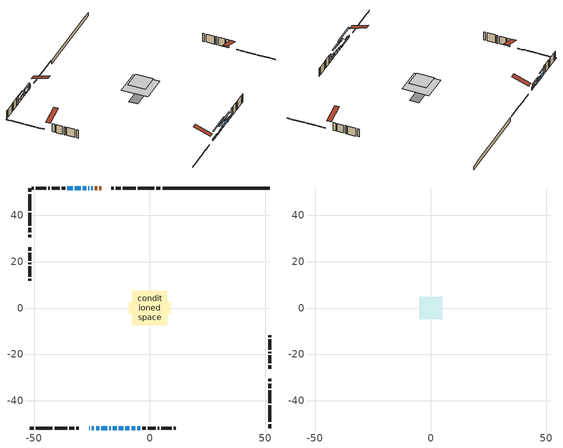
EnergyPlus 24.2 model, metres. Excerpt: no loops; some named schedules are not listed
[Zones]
conditioned space
 floor outside (Floor1 construction): -2.53,-2.53 -2.53,2.53 2.53,2.53 2.53,-2.53 z0.31
 floor outside (Floor2 construction): -0.75,-0.75 -0.75,0.75 0.75,0.75 0.75,-0.75 z0.31
 floor adiabatic (AdiabaticFloorConstruction): -7.47,-7.47 -7.47,7.47 7.47,7.47 7.47,-7.47 z2.75
 floor foundation (Slab1 construction): -9.1,-2.48 -9.1,2.48 9.1,2.48 9.1,-2.48 z-1.98
 wall outside (RimJoist1 construction): 4.6,51.86 2.89,51.86 / -51.86,-51.86 -50.14,-51.86 / -51.86,51.86 -51.86,50.14 / 51.86,-51.86 51.86,-50.14 z0.31:0.61
 wall outside (RimJoist2 construction): 1.96,51.86 -5.21,51.86 / -49.22,-51.86 -42.05,-51.86 / -51.86,49.22 -51.86,42.05 / 51.86,-49.22 51.86,-42.05 z0.31:0.61
 wall outside (RimJoist3 construction): -6.13,51.86 -11.62,51.86 / -41.12,-51.86 -35.64,-51.86 / -51.86,41.12 -51.86,35.64 / 51.86,-41.12 51.86,-35.64 z0.31:0.61
 wall outside (RimJoist4 construction): -12.55,51.86 -14.61,51.86 / -34.71,-51.86 -32.65,-51.86 / -51.86,34.71 -51.86,32.65 / 51.86,-34.71 51.86,-32.65 z0.31:0.61
 wall outside (RimJoist5 construction): -15.54,51.86 -16.68,51.86 / -31.72,-51.86 -30.58,-51.86 / -51.86,31.72 -51.86,30.58 / 51.86,-31.72 51.86,-30.58 z0.31:0.61
 wall outside (AdiabaticWallConstruction 1): -21.06,51.86 -21.87,51.86 / -22.79,51.86 -23.71,51.86 z0.31:2.34
 wall outside (AdiabaticWallConstruction): -26.2,-51.86 -25.89,-51.86 / -23.23,-51.86 -21.9,-51.86 / -17.41,-51.86 -16.93,-51.86 z0.31:1.53; -24.97,-51.86 -24.15,-51.86 z0.31:1.28; -24.64,51.86 -25.25,51.86 z0.31:0.92; -26.18,51.86 -26.59,51.86 z0.31:0.72; -27.51,51.86 -28.99,51.86 z0.31:1.78; -29.92,51.86 -32.41,51.86 z0.31:1.99; -20.98,-51.86 -18.34,-51.86 z0.31:1.07; -16.01,-51.86 -14.23,-51.86 z0.31:1.83; -13.3,-51.86 -11.47,-51.86 z0.31:2.09; -10.54,-51.86 -8.76,-51.86 z0.31:2.65; -7.84,-51.86 -6.31,-51.86 / -33.34,51.86 -35.62,51.86 z0.31:2.04; -5.38,-51.86 -4.06,-51.86 z0.31:1.48
 wall outside (Wall1 construction): -36.55,51.86 -37.97,51.86 / -3.14,-51.86 -1.71,-51.86 / -51.86,26.2 -51.86,24.78 / 51.86,-26.2 51.86,-24.78 z0.31:5.19
 wall outside (Wall2 construction): -38.9,51.86 -42.26,51.86 / -0.78,-51.86 2.58,-51.86 / -51.86,23.85 -51.86,20.49 / 51.86,-23.85 51.86,-20.49 z0.31:5.19
 wall outside (Wall3 construction): -43.19,51.86 -43.83,51.86 / 3.51,-51.86 4.14,-51.86 / -51.86,19.56 -51.86,18.92 / 51.86,-19.56 51.86,-18.92 z0.31:5.19
 wall outside (Wall4 construction): -44.76,51.86 -49.21,51.86 / 5.07,-51.86 9.52,-51.86 / -51.86,18 -51.86,13.54 / 51.86,-18 51.86,-13.54 z0.31:5.19
 wall outside (Wall5 construction): -50.14,51.86 -50.93,51.86 / 10.45,-51.86 11.24,-51.86 / -51.86,12.61 -51.86,11.82 / 51.86,-12.61 51.86,-11.82 z0.31:5.19
 wall foundation (FoundationWall1 construction): 5.53,51.86,-1.98 5.53,51.86,0.31 47.23,51.86,0.31 47.23,51.86,-0.12 51.86,51.86,-0.12 51.86,51.86,-1.98
 window (WindowConstruction 12): -26.2,-51.86 -25.9,-51.86 z0.31:1.53
 window (WindowConstruction 6): -24.97,-51.86 -24.15,-51.86 z0.31:1.28
 window (WindowConstruction 7): -23.23,-51.86 -21.91,-51.86 z0.31:1.53
 window (WindowConstruction 8): -24.64,51.86 -25.25,51.86 z0.31:0.92
 window (WindowConstruction 9): -26.18,51.86 -26.59,51.86 z0.31:0.72
 window (WindowConstruction 10): -27.51,51.86 -28.99,51.86 z0.31:1.78
 window (WindowConstruction 11): -29.92,51.86 -32.41,51.86 z0.31:1.99
 window (WindowConstruction 14): -20.98,-51.86 -18.34,-51.86 z0.31:1.07
 window (WindowConstruction 13): -17.41,-51.86 -16.94,-51.86 z0.31:1.53
 window (WindowConstruction): -16.01,-51.86 -14.23,-51.86 z0.31:1.83
 window (WindowConstruction 1): -13.3,-51.86 -11.47,-51.86 z0.31:2.09
 window (WindowConstruction 2): -10.54,-51.86 -8.77,-51.86 z0.31:2.65
 window (WindowConstruction 3): -7.84,-51.86 -6.31,-51.86 z0.31:2.04
 window (WindowConstruction 4): -33.34,51.86 -35.62,51.86 z0.31:2.04
 window (WindowConstruction 5): -5.38,-51.86 -4.06,-51.86 z0.31:1.48
 door (Door): -21.06,51.86 -21.86,51.86 z0.31:2.34
 door (Door 1): -22.79,51.86 -23.71,51.86 z0.31:2.34
 ceiling adiabatic (AdiabaticFloorConstruction): 7.47,-7.47 7.47,7.47 -7.47,7.47 -7.47,-7.47 z2.75
attic - vented
 floor to conditioned space (Floor3 construction Reversed): -4.91,-4.91 -4.91,4.91 4.91,4.91 4.91,-4.91 z5.19
 roof outside (Roof1 construction): -20.13,51.86,5.19 -20.13,42.3,8.37 -17.61,42.3,8.37 -17.61,51.86,5.19; -27.13,-51.86,5.19 -27.13,-42.3,8.37 -29.65,-42.3,8.37 -29.65,-51.86,5.19; -51.86,27.13,5.19 -42.3,27.13,8.37 -42.3,29.65,8.37 -51.86,29.65,5.19; 51.86,-27.13,5.19 42.3,-27.13,8.37 42.3,-29.65,8.37 51.86,-29.65,5.19
shading: -23.95,-51.86 -25.17,-51.86 -25.17,-52.27 -23.95,-52.27 z1.48; -21.7,-51.86 -23.43,-51.86 -23.43,-52.27 -21.7,-52.27 z1.73; -27.89,51.86 -22,51.86 -22,52.27 -27.89,52.27 z3.56; -29.23,51.86 -23.54,51.86 -23.54,52.27 -29.23,52.27 z3.35; -29.19,51.86 -27.31,51.86 -27.31,52.27 -29.19,52.27 z1.98; -32.61,51.86 -29.72,51.86 -29.72,52.27 -32.61,52.27 z2.19; -13.02,-51.86 -26.29,-51.86 -26.29,-52.27 -13.02,-52.27 z6.39; -11.59,-51.86 -18.65,-51.86 -18.65,-52.27 -11.59,-52.27 z4.47; -8.83,-51.86 -15.94,-51.86 -15.94,-52.27 -8.83,-52.27 z4.73; -6.13,-51.86 -13.18,-51.86 -13.18,-52.27 -6.13,-52.27 z5.29; -6.11,-51.86 -8.04,-51.86 -8.04,-52.27 -6.11,-52.27 z2.24; -38.26,51.86 -30.7,51.86 -30.7,52.27 -38.26,52.27 z4.68; -3.86,-51.86 -5.58,-51.86 -5.58,-52.27 -3.86,-52.27 z1.68
[Building]
Building 1: Terrain=Suburbs
[Site:Location]
Ottawa Intl AP_ON: Latitude {deg}=45.32; Longitude {deg}=-75.67; Time Zone {hr}=-5; Elevation {m}=115; Keep Site Location Information=Yes
[Site:GroundTemperature:Shallow]
1.18808, -1.19398, -1.38475, -0.254337, 4.28362, 8.80044, 12.7163, 15.1969, 15.4076, 13.3901, 9.57408, 5.19582
[Site:WaterMainsTemperature]
Calculation Method=Schedule; Temperature Schedule=mains temperature schedule
[Material] Roughness=Rough; Thermal Absorptance=0.9
Name | Thickness {m} | Conductivity {W/m-K} | Density {kg/m3} | Specific Heat {J/kg-K} | Solar Absorptance | Visible Absorptance
asphalt or fiberglass shingles | 0.00635 | 0.162714 | 1121.4 | 1465.45 | 0.4 | 0.4
ceiling loosefill ins | 0.169333 | 0.0480833 | 16.02 | 1046.75 | 0.7 | 0.7
ceiling stud and cavity | 0.1397 | 0.143467 | 65.682 | 1177.47 | 0.7 | 0.7
concrete 4.0 in. | 0.1016 | 1.803125 | 2242.8 | 837.4 | 0.7 | 0.7
concrete 8.0 in. | 0.2032 | 1.803125 | 2242.8 | 837.4 | 0.7 | 0.7
door material | 0.04445 | 0.188738 | 512.64 | 1214.23 | 0.7 | 0.7
door material 1 | 0.04445 | 0.327969 | 512.64 | 1214.23 | 0.7 | 0.7
exterior vertical ins | 0.0460229 | 0.029427 | 32.04 | 1214.23 | 0.7 | 0.7
floor covering | 0.0127 | 0.0433444 | 54.468 | 1339.84 | 0.6 | 0.6
floor rigid ins; rim joist rigid ins; wall rigid ins | 0.051816 | 0.029427 | 32.04 | 1214.23 | 0.7 | 0.7
floor rigid ins 1; wall rigid ins 1 | 0.512978 | 0.029427 | 32.04 | 1214.23 | 0.7 | 0.7
floor stud and cavity | 0.1397 | 0.0925546 | 92.3553 | 1139.71 | 0.7 | 0.7
floor stud and cavity 1 | 0.1397 | 0.0855671 | 92.3553 | 1139.71 | 0.7 | 0.7
floor stud and cavity 2 | 0.1397 | 1.75129 | 37.0049 | 1207.88 | 0.7 | 0.7
furniture material conditioned space 1 | 0.1524 | 0.115458 | 640.8 | 1214.23 | 0.6 | 0.6
gypsum board | 0.0127 | 0.160291 | 801 | 837.4 | 0.6 | 0.6
gypsum board 1 | 0.0127 | 0.160291 | 801 | 837.4 | 0.7 | 0.7
osb sheathing 0.5 in. | 0.0127 | 0.115458 | 512.64 | 1214.23 | 0.7 | 0.7
osb sheathing 0.75 in. | 0.01905 | 0.115458 | 512.64 | 1214.23 | 0.7 | 0.7
osb sheathing 2.0 in. | 0.0508 | 0.115458 | 512.64 | 1214.23 | 0.7 | 0.7
rim joist stud and cavity | 0.0508 | 0.0356358 | 125.044 | 1163.47 | 0.6 | 0.6
rim joist stud and cavity 1 | 0.0508 | 0.0413573 | 125.044 | 1163.47 | 0.6 | 0.6
rim joist stud and cavity 2 | 0.0508 | 0.0296939 | 125.044 | 1163.47 | 0.6 | 0.6
rim joist stud and cavity 3 | 0.0508 | 0.0321062 | 125.044 | 1163.47 | 0.6 | 0.6
rim joist stud and cavity 4 | 0.0508 | 0.341098 | 125.044 | 1163.47 | 0.6 | 0.6
wall stud and cavity | 0.1397 | 0.327855 | 139.0536 | 1170.24 | 0.7 | 0.7
wall stud and cavity 1 | 0.1397 | 0.216775 | 139.0536 | 1170.24 | 0.7 | 0.7
wall stud and cavity 2 | 0.1397 | 0.213279 | 139.0536 | 1170.24 | 0.7 | 0.7
wall stud and cavity 3 | 0.1397 | 0.217966 | 139.0536 | 1170.24 | 0.7 | 0.7
wall stud and cavity 4 | 0.1397 | 0.19304 | 139.0536 | 1170.24 | 0.7 | 0.7
wall stud and cavity 5 | 0.0889 | 0.380278 | 52.3479 | 1209.89 | 0.7 | 0.7
wall stud and cavity 6 | 0.0889 | 0.391764 | 83.0341 | 1211.67 | 0.7 | 0.7
wood siding | 0.0254 | 0.102417 | 544.68 | 1172.36 | 0.4 | 0.4
wood siding 1; wood siding 2; wood siding 3 | 0.0254 | 0.102417 | 544.68 | 1172.36 | 0.7 | 0.7
[WindowMaterial:SimpleGlazingSystem]
Name | U-Factor {W/m2-K} | Solar Heat Gain Coefficient
WindowMaterial | 2.89521 | 0.69
WindowMaterial 1 | 2.92303 | 0.66
WindowMaterial 10 | 2.90373 | 0.68
WindowMaterial 11 | 2.88102 | 0.7
WindowMaterial 12 | 3.063281 | 0.53
WindowMaterial 13 | 3.01275 | 0.58
WindowMaterial 14 | 2.94631 | 0.64
WindowMaterial 2 | 2.96562 | 0.6
WindowMaterial 3 | 2.89578 | 0.69
WindowMaterial 4 | 2.881585 | 0.7
WindowMaterial 5 | 2.918492 | 0.67
WindowMaterial 6 | 2.95483 | 0.63
WindowMaterial 7 | 2.91679 | 0.67
WindowMaterial 8 | 3.00026 | 0.58
WindowMaterial 9 | 3.05079 | 0.5
[Construction]
AdiabaticFloorConstruction: floor stud and cavity 2, floor rigid ins 1, osb sheathing 0.75 in., floor covering
AdiabaticWallConstruction: wood siding 2, wall rigid ins 1, wall stud and cavity 5, gypsum board
AdiabaticWallConstruction 1: wood siding 3, wall rigid ins 1, wall stud and cavity 5, gypsum board
Door: door material
Door 1: door material 1
Floor1 construction: floor stud and cavity, floor rigid ins, osb sheathing 0.75 in., floor covering
Floor2 construction: floor stud and cavity 1, floor rigid ins, osb sheathing 0.75 in., floor covering
Floor3 construction Reversed: gypsum board, ceiling stud and cavity, ceiling loosefill ins
FoundationWall1 construction: concrete 8.0 in., gypsum board 1
furniture construction conditioned space 1: furniture material conditioned space 1
PartitionWallConstruction: gypsum board, wall stud and cavity 6, gypsum board
RimJoist1 construction: wood siding 1, rim joist rigid ins, osb sheathing 2.0 in., rim joist stud and cavity
RimJoist2 construction: wood siding 1, rim joist rigid ins, osb sheathing 2.0 in., rim joist stud and cavity 1
RimJoist3 construction: wood siding 1, osb sheathing 2.0 in., rim joist stud and cavity 2
RimJoist4 construction: wood siding 1, osb sheathing 2.0 in., rim joist stud and cavity 3
RimJoist5 construction: wood siding 1, rim joist rigid ins, osb sheathing 2.0 in., rim joist stud and cavity 4
Roof1 construction: asphalt or fiberglass shingles
Slab1 construction: concrete 4.0 in.
Wall1 construction: wood siding, wall rigid ins, osb sheathing 0.5 in., wall stud and cavity, gypsum board
Wall2 construction: wood siding, wall rigid ins, osb sheathing 0.5 in., wall stud and cavity 1, gypsum board
Wall3 construction: wood siding, wall rigid ins, osb sheathing 0.5 in., wall stud and cavity 2, gypsum board
Wall4 construction: wood siding, wall rigid ins, osb sheathing 0.5 in., wall stud and cavity 3, gypsum board
Wall5 construction: wood siding, wall rigid ins, osb sheathing 0.5 in., wall stud and cavity 4, gypsum board
WindowConstruction: WindowMaterial
WindowConstruction 1: WindowMaterial 1
WindowConstruction 10: WindowMaterial 10
WindowConstruction 11: WindowMaterial 11
WindowConstruction 12: WindowMaterial 12
WindowConstruction 13: WindowMaterial 13
WindowConstruction 14: WindowMaterial 14
WindowConstruction 2: WindowMaterial 2
WindowConstruction 3: WindowMaterial 3
WindowConstruction 4: WindowMaterial 4
WindowConstruction 5: WindowMaterial 5
WindowConstruction 6: WindowMaterial 6
WindowConstruction 7: WindowMaterial 7
WindowConstruction 8: WindowMaterial 8
WindowConstruction 9: WindowMaterial 9
[Zone] Multiplier=1; Part of Total Floor Area=Yes
Name | Volume {m3}
attic - vented | 49.8378
conditioned space | 809.1
[Space]
Name | Zone | Volume {m3}
attic - vented 1 | attic - vented | 49.8378
conditioned space 1 | conditioned space | 809.1
[ZoneInfiltration:EffectiveLeakageArea]
infil attic - vented 1: Zone or Space=attic - vented 1; Schedule=Always On Discrete; Effective Air Leakage Area {cm2}=4056.42; Stack Coefficient=0.000221598; Wind Coefficient=1.00578e-05
[ZoneMixing]
whole house fan mix: Zone or Space=attic - vented; Schedule=Always On Continuous; Design Flow Rate Calculation Method=Flow/Zone; Design Flow Rate {m3/s}=0; Source Zone or Space=conditioned space
[SurfaceProperty:ExposedFoundationPerimeter]
Slab1: Exposed Perimeter Calculation Method=TotalExposedPerimeter; Total Exposed Perimeter {m}=46.329
[InternalMass] Zone or ZoneList=conditioned space; Space or SpaceList=conditioned space 1
Name | Construction | Surface Area {m2}
furniture mass conditioned space 1 | furniture construction conditioned space 1 | 136.588
partition wall mass | PartitionWallConstruction | 341.47
[Lights]
interior lighting: Zone or ZoneList or Space or SpaceList=conditioned space 1; Schedule=interior lighting schedule; Design Level Calculation Method=LightingLevel; Lighting Level {W}=343.2; Return Air Fraction=0; Fraction Radiant=0.6; Fraction Visible=0.2; Fraction Replaceable=1
[People]
occupants: Zone or ZoneList or Space or SpaceList=conditioned space 1; Number of People Schedule=occupants schedule; Number of People Calculation Method=People; Number of People=3; Fraction Radiant=0.314171; Sensible Heat Fraction=0.56303; Activity Level Schedule=occupants activity schedule; Carbon Dioxide Generation Rate {m3/s-W}=0; Enable ASHRAE 55 Comfort Warnings=No; Mean Radiant Temperature Calculation Type=EnclosureAveraged
[ElectricEquipment] Zone or ZoneList or Space or SpaceList=conditioned space 1; Design Level Calculation Method=EquipmentLevel
Name | Schedule | Design Level {W} | Fraction Latent | Fraction Radiant | Fraction Lost
clothes dryer | clothes dryer schedule | 140.772 | 0.015 | 0.081 | 0.85
clothes washer | clothes washer schedule | 32.1985 | 0.03 | 0.162 | 0.7
cooking range | cooking range schedule | 215.147 | 0.08 | 0.432 | 0.2
dishwasher | dishwasher schedule | 66.8632 | 0.3 | 0.18 | 0.4
fridge | fridge schedule | 72.9452 | 0 | 0.6 | 0
mech vent bath fan 0 | mech vent bath fan 0 schedule | 50.2 | 0 | 0 | 1
mech vent bath fan 1 | mech vent bath fan 1 schedule | 50.2 | 0 | 0 | 1
mech vent house fan | mech vent house fan schedule | 0 | 0 | 0 | 1
mech vent house fan cfis | mech vent house fan cfis schedule | 0 | 0 | 0 | 0
mech vent range fan 0 | mech vent range fan 0 schedule | 57 | 0 | 0 | 1
misc plug loads | misc plug loads schedule | 494.7 | 0.045 | 0.513 | 0.1
whole house fan | Always On Discrete | 0 | 0 | 0 | 1
[OtherEquipment] Zone or ZoneList or Space or SpaceList=conditioned space 1; Design Level Calculation Method=EquipmentLevel
Name | Fuel Type | Schedule | Design Level {W} | Fraction Latent | Fraction Radiant | Fraction Lost
clothes dryer 1 | Electricity | clothes dryer schedule | 0 | 0.015 | 0.081 | 0.85
cooking range 1 | Electricity | cooking range schedule | 0 | 0.08 | 0.432 | 0.2
general water use latent | None | general water use schedule | 62.594 | 1 | 0 | 0
general water use sensible | None | general water use schedule | -61.6891 | 0 | 0.6 | 0
mech vent house fan latent load | None | Always On Discrete | 0 | 1 | 0 | 0
mech vent house fan sensible load | None | Always On Discrete | 0 | 0 | 0 | 0
water heater energy adjustment1 | NaturalGas | Always On Discrete | 0.01 | 0 | 0 | 1
[ZoneInfiltration:DesignFlowRate] Zone or ZoneList or Space or SpaceList=conditioned space 1; Schedule=Always On Discrete; Design Flow Rate Calculation Method=Flow/Zone; Design Flow Rate {m3/s}=0
infil flow; natural vent flow; whole house fan flow
[Foundation:Kiva]
Foundation Kiva 1: Initial Indoor Air Temperature {C}=18; Wall Height Above Grade {m}=0.309982; Wall Depth Below Slab {m}=0.2032; Custom Block Material Name 1=exterior vertical ins; Custom Block Depth 1 {m}=2.28999; Custom Block X Position 1 {m}=0.2159; Custom Block Z Position 1 {m}=0
[Foundation:Kiva:Settings]
Soil Conductivity {W/m-K}=0.849921; Soil Density {kg/m3}=1842.3; Soil Specific Heat {J/kg-K}=418.7; Ground Solar Absorptivity=0.9; Ground Thermal Absorptivity=0.9; Ground Surface Roughness {m}=0.03; Far-Field Width {m}=40; Deep-Ground Boundary Condition=ZeroFlux; Deep-Ground Depth {m}=40; Minimum Cell Dimension {m}=0.2; Maximum Cell Growth Coefficient=3; Simulation Timestep=Timestep
[Exterior:Lights]
exterior lighting: Schedule=exterior lighting schedule; Design Level {W}=75.6
[Schedule:Constant]
Name | Hourly Value
Always On Continuous; mech vent house fan schedule; mech vent house fan cfis schedule; Always On Discrete | 1
occupants activity schedule | 117.228
fridge schedule | 0
[Schedule:Week:Daily]
interior lighting schedule Week Rule - Jan1-Jan27: interior lighting schedule day, interior lighting schedule day, interior lighting schedule day, interior lighting schedule day, interior lighting schedule day, interior lighting schedule day, interior lighting schedule day, interior lighting schedule default day, interior lighting schedule default day, interior lighting schedule default day, interior lighting schedule default day, interior lighting schedule default day
interior lighting schedule Week Rule - Jan28-Feb3: interior lighting schedule day, interior lighting schedule day, interior lighting schedule day, interior lighting schedule day, interior lighting schedule day 1, interior lighting schedule day 1, interior lighting schedule day 1, interior lighting schedule default day, interior lighting schedule default day, interior lighting schedule default day, interior lighting schedule default day, interior lighting schedule default day
interior lighting schedule Week Rule - Feb4-Feb24: interior lighting schedule day 1, interior lighting schedule day 1, interior lighting schedule day 1, interior lighting schedule day 1, interior lighting schedule day 1, interior lighting schedule day 1, interior lighting schedule day 1, interior lighting schedule default day, interior lighting schedule default day, interior lighting schedule default day, interior lighting schedule default day, interior lighting schedule default day
interior lighting schedule Week Rule - Feb25-Mar3: interior lighting schedule day 1, interior lighting schedule day 1, interior lighting schedule day 1, interior lighting schedule day 1, interior lighting schedule day 2, interior lighting schedule day 2, interior lighting schedule day 2, interior lighting schedule default day, interior lighting schedule default day, interior lighting schedule default day, interior lighting schedule default day, interior lighting schedule default day
interior lighting schedule Week Rule - Mar4-Mar31: interior lighting schedule day 2, interior lighting schedule day 2, interior lighting schedule day 2, interior lighting schedule day 2, interior lighting schedule day 2, interior lighting schedule day 2, interior lighting schedule day 2, interior lighting schedule default day, interior lighting schedule default day, interior lighting schedule default day, interior lighting schedule default day, interior lighting schedule default day
interior lighting schedule Week Rule - Apr1-Apr28: interior lighting schedule day 3, interior lighting schedule day 3, interior lighting schedule day 3, interior lighting schedule day 3, interior lighting schedule day 3, interior lighting schedule day 3, interior lighting schedule day 3, interior lighting schedule default day, interior lighting schedule default day, interior lighting schedule default day, interior lighting schedule default day, interior lighting schedule default day
interior lighting schedule Week Rule - Apr29-May5: interior lighting schedule day 3, interior lighting schedule day 3, interior lighting schedule day 4, interior lighting schedule day 4, interior lighting schedule day 4, interior lighting schedule day 4, interior lighting schedule day 4, interior lighting schedule default day, interior lighting schedule default day, interior lighting schedule default day, interior lighting schedule default day, interior lighting schedule default day
interior lighting schedule Week Rule - May6-May26: interior lighting schedule day 4, interior lighting schedule day 4, interior lighting schedule day 4, interior lighting schedule day 4, interior lighting schedule day 4, interior lighting schedule day 4, interior lighting schedule day 4, interior lighting schedule default day, interior lighting schedule default day, interior lighting schedule default day, interior lighting schedule default day, interior lighting schedule default day
interior lighting schedule Week Rule - May27-Jun2: interior lighting schedule day 4, interior lighting schedule day 4, interior lighting schedule day 4, interior lighting schedule day 4, interior lighting schedule day 4, interior lighting schedule day 5, interior lighting schedule day 5, interior lighting schedule default day, interior lighting schedule default day, interior lighting schedule default day, interior lighting schedule default day, interior lighting schedule default day
interior lighting schedule Week Rule - Jun3-Jun30: interior lighting schedule day 5, interior lighting schedule day 5, interior lighting schedule day 5, interior lighting schedule day 5, interior lighting schedule day 5, interior lighting schedule day 5, interior lighting schedule day 5, interior lighting schedule default day, interior lighting schedule default day, interior lighting schedule default day, interior lighting schedule default day, interior lighting schedule default day
interior lighting schedule Week Rule - Jul1-Jul28: interior lighting schedule day 6, interior lighting schedule day 6, interior lighting schedule day 6, interior lighting schedule day 6, interior lighting schedule day 6, interior lighting schedule day 6, interior lighting schedule day 6, interior lighting schedule default day, interior lighting schedule default day, interior lighting schedule default day, interior lighting schedule default day, interior lighting schedule default day
interior lighting schedule Week Rule - Jul29-Aug4: interior lighting schedule day 6, interior lighting schedule day 6, interior lighting schedule day 6, interior lighting schedule day 7, interior lighting schedule day 7, interior lighting schedule day 7, interior lighting schedule day 7, interior lighting schedule default day, interior lighting schedule default day, interior lighting schedule default day, interior lighting schedule default day, interior lighting schedule default day
interior lighting schedule Week Rule - Aug5-Aug25: interior lighting schedule day 7, interior lighting schedule day 7, interior lighting schedule day 7, interior lighting schedule day 7, interior lighting schedule day 7, interior lighting schedule day 7, interior lighting schedule day 7, interior lighting schedule default day, interior lighting schedule default day, interior lighting schedule default day, interior lighting schedule default day, interior lighting schedule default day
interior lighting schedule Week Rule - Aug26-Sep1: interior lighting schedule day 7, interior lighting schedule day 7, interior lighting schedule day 7, interior lighting schedule day 7, interior lighting schedule day 7, interior lighting schedule day 7, interior lighting schedule day 8, interior lighting schedule default day, interior lighting schedule default day, interior lighting schedule default day, interior lighting schedule default day, interior lighting schedule default day
interior lighting schedule Week Rule - Sep2-Sep29: interior lighting schedule day 8, interior lighting schedule day 8, interior lighting schedule day 8, interior lighting schedule day 8, interior lighting schedule day 8, interior lighting schedule day 8, interior lighting schedule day 8, interior lighting schedule default day, interior lighting schedule default day, interior lighting schedule default day, interior lighting schedule default day, interior lighting schedule default day
interior lighting schedule Week Rule - Sep30-Oct6: interior lighting schedule day 8, interior lighting schedule day 9, interior lighting schedule day 9, interior lighting schedule day 9, interior lighting schedule day 9, interior lighting schedule day 9, interior lighting schedule day 9, interior lighting schedule default day, interior lighting schedule default day, interior lighting schedule default day, interior lighting schedule default day, interior lighting schedule default day
interior lighting schedule Week Rule - Oct7-Oct27: interior lighting schedule day 9, interior lighting schedule day 9, interior lighting schedule day 9, interior lighting schedule day 9, interior lighting schedule day 9, interior lighting schedule day 9, interior lighting schedule day 9, interior lighting schedule default day, interior lighting schedule default day, interior lighting schedule default day, interior lighting schedule default day, interior lighting schedule default day
interior lighting schedule Week Rule - Oct28-Nov3: interior lighting schedule day 9, interior lighting schedule day 9, interior lighting schedule day 9, interior lighting schedule day 9, interior lighting schedule day 10, interior lighting schedule day 10, interior lighting schedule day 10, interior lighting schedule default day, interior lighting schedule default day, interior lighting schedule default day, interior lighting schedule default day, interior lighting schedule default day
interior lighting schedule Week Rule - Nov4-Nov24: interior lighting schedule day 10, interior lighting schedule day 10, interior lighting schedule day 10, interior lighting schedule day 10, interior lighting schedule day 10, interior lighting schedule day 10, interior lighting schedule day 10, interior lighting schedule default day, interior lighting schedule default day, interior lighting schedule default day, interior lighting schedule default day, interior lighting schedule default day
interior lighting schedule Week Rule - Nov25-Dec1: interior lighting schedule day 10, interior lighting schedule day 10, interior lighting schedule day 10, interior lighting schedule day 10, interior lighting schedule day 10, interior lighting schedule day 10, interior lighting schedule day 11, interior lighting schedule default day, interior lighting schedule default day, interior lighting schedule default day, interior lighting schedule default day, interior lighting schedule default day
interior lighting schedule Week Rule - Dec2-Dec31: interior lighting schedule day 11, interior lighting schedule day 11, interior lighting schedule day 11, interior lighting schedule day 11, interior lighting schedule day 11, interior lighting schedule day 11, interior lighting schedule day 11, interior lighting schedule default day, interior lighting schedule default day, interior lighting schedule default day, interior lighting schedule default day, interior lighting schedule default day
occupants schedule Week Rule - Jan1-Dec31: occupants schedule day, occupants schedule day, occupants schedule day, occupants schedule day, occupants schedule day, occupants schedule day, occupants schedule day, occupants schedule default day, occupants schedule default day, occupants schedule default day, occupants schedule default day, occupants schedule default day
clothes dryer schedule Week Rule - Jan1-Dec31: clothes dryer schedule day, clothes dryer schedule day, clothes dryer schedule day, clothes dryer schedule day, clothes dryer schedule day, clothes dryer schedule day, clothes dryer schedule day, clothes dryer schedule default day, clothes dryer schedule default day, clothes dryer schedule default day, clothes dryer schedule default day, clothes dryer schedule default day
clothes washer schedule Week Rule - Jan1-Dec31: clothes washer schedule day, clothes washer schedule day, clothes washer schedule day, clothes washer schedule day, clothes washer schedule day, clothes washer schedule day, clothes washer schedule day, clothes washer schedule default day, clothes washer schedule default day, clothes washer schedule default day, clothes washer schedule default day, clothes washer schedule default day
cooking range schedule Week Rule - Jan1-Dec31: cooking range schedule day, cooking range schedule day, cooking range schedule day, cooking range schedule day, cooking range schedule day, cooking range schedule day, cooking range schedule day, cooking range schedule default day, cooking range schedule default day, cooking range schedule default day, cooking range schedule default day, cooking range schedule default day
dishwasher schedule Week Rule - Jan1-Dec31: dishwasher schedule day, dishwasher schedule day, dishwasher schedule day, dishwasher schedule day, dishwasher schedule day, dishwasher schedule day, dishwasher schedule day, dishwasher schedule default day, dishwasher schedule default day, dishwasher schedule default day, dishwasher schedule default day, dishwasher schedule default day
mech vent bath fan 0 schedule Week Rule - Jan1-Dec31: mech vent bath fan 0 schedule day, mech vent bath fan 0 schedule day, mech vent bath fan 0 schedule day, mech vent bath fan 0 schedule day, mech vent bath fan 0 schedule day, mech vent bath fan 0 schedule day, mech vent bath fan 0 schedule day, mech vent bath fan 0 schedule default day, mech vent bath fan 0 schedule default day, mech vent bath fan 0 schedule default day, mech vent bath fan 0 schedule default day, mech vent bath fan 0 schedule default day
mech vent bath fan 1 schedule Week Rule - Jan1-Dec31: mech vent bath fan 1 schedule day, mech vent bath fan 1 schedule day, mech vent bath fan 1 schedule day, mech vent bath fan 1 schedule day, mech vent bath fan 1 schedule day, mech vent bath fan 1 schedule day, mech vent bath fan 1 schedule day, mech vent bath fan 1 schedule default day, mech vent bath fan 1 schedule default day, mech vent bath fan 1 schedule default day, mech vent bath fan 1 schedule default day, mech vent bath fan 1 schedule default day
mech vent range fan 0 schedule Week Rule - Jan1-Dec31: mech vent range fan 0 schedule day, mech vent range fan 0 schedule day, mech vent range fan 0 schedule day, mech vent range fan 0 schedule day, mech vent range fan 0 schedule day, mech vent range fan 0 schedule day, mech vent range fan 0 schedule day, mech vent range fan 0 schedule default day, mech vent range fan 0 schedule default day, mech vent range fan 0 schedule default day, mech vent range fan 0 schedule default day, mech vent range fan 0 schedule default day
misc plug loads schedule Week Rule - Jan1-Dec31: misc plug loads schedule day, misc plug loads schedule day, misc plug loads schedule day, misc plug loads schedule day, misc plug loads schedule day, misc plug loads schedule day, misc plug loads schedule day, misc plug loads schedule default day, misc plug loads schedule default day, misc plug loads schedule default day, misc plug loads schedule default day, misc plug loads schedule default day
general water use schedule Week Rule - Jan1-Dec31: general water use schedule day, general water use schedule day, general water use schedule day, general water use schedule day, general water use schedule day, general water use schedule day, general water use schedule day, general water use schedule default day, general water use schedule default day, general water use schedule default day, general water use schedule default day, general water use schedule default day
exterior lighting schedule Week Rule - Jan1-Jan27: exterior lighting schedule day, exterior lighting schedule day, exterior lighting schedule day, exterior lighting schedule day, exterior lighting schedule day, exterior lighting schedule day, exterior lighting schedule day, exterior lighting schedule default day, exterior lighting schedule default day, exterior lighting schedule default day, exterior lighting schedule default day, exterior lighting schedule default day
exterior lighting schedule Week Rule - Jan28-Feb3: exterior lighting schedule day, exterior lighting schedule day, exterior lighting schedule day, exterior lighting schedule day, exterior lighting schedule day 1, exterior lighting schedule day 1, exterior lighting schedule day 1, exterior lighting schedule default day, exterior lighting schedule default day, exterior lighting schedule default day, exterior lighting schedule default day, exterior lighting schedule default day
exterior lighting schedule Week Rule - Feb4-Feb24: exterior lighting schedule day 1, exterior lighting schedule day 1, exterior lighting schedule day 1, exterior lighting schedule day 1, exterior lighting schedule day 1, exterior lighting schedule day 1, exterior lighting schedule day 1, exterior lighting schedule default day, exterior lighting schedule default day, exterior lighting schedule default day, exterior lighting schedule default day, exterior lighting schedule default day
exterior lighting schedule Week Rule - Feb25-Mar3: exterior lighting schedule day 1, exterior lighting schedule day 1, exterior lighting schedule day 1, exterior lighting schedule day 1, exterior lighting schedule day 2, exterior lighting schedule day 2, exterior lighting schedule day 2, exterior lighting schedule default day, exterior lighting schedule default day, exterior lighting schedule default day, exterior lighting schedule default day, exterior lighting schedule default day
exterior lighting schedule Week Rule - Mar4-Mar31: exterior lighting schedule day 2, exterior lighting schedule day 2, exterior lighting schedule day 2, exterior lighting schedule day 2, exterior lighting schedule day 2, exterior lighting schedule day 2, exterior lighting schedule day 2, exterior lighting schedule default day, exterior lighting schedule default day, exterior lighting schedule default day, exterior lighting schedule default day, exterior lighting schedule default day
exterior lighting schedule Week Rule - Apr1-Apr28: exterior lighting schedule day 3, exterior lighting schedule day 3, exterior lighting schedule day 3, exterior lighting schedule day 3, exterior lighting schedule day 3, exterior lighting schedule day 3, exterior lighting schedule day 3, exterior lighting schedule default day, exterior lighting schedule default day, exterior lighting schedule default day, exterior lighting schedule default day, exterior lighting schedule default day
[Schedule:Year]
interior lighting schedule: interior lighting schedule Week Rule - Jan1-Jan27, 1, 1, 1, 27, interior lighting schedule Week Rule - Jan28-Feb3, 1, 28, 2, 3, interior lighting schedule Week Rule - Feb4-Feb24, 2, 4, 2, 24, interior lighting schedule Week Rule - Feb25-Mar3, 2, 25, 3, 3, interior lighting schedule Week Rule - Mar4-Mar31, 3, 4, 3, 31, interior lighting schedule Week Rule - Apr1-Apr28, 4, 1, 4, 28, interior lighting schedule Week Rule - Apr29-May5, 4, 29, 5, 5, interior lighting schedule Week Rule - May6-May26, 5, 6, 5, 26, interior lighting schedule Week Rule - May27-Jun2, 5, 27, 6, 2, interior lighting schedule Week Rule - Jun3-Jun30, 6, 3, 6, 30, interior lighting schedule Week Rule - Jul1-Jul28, 7, 1, 7, 28, interior lighting schedule Week Rule - Jul29-Aug4, 7, 29, 8, 4, interior lighting schedule Week Rule - Aug5-Aug25, 8, 5, 8, 25, interior lighting schedule Week Rule - Aug26-Sep1, 8, 26, 9, 1, interior lighting schedule Week Rule - Sep2-Sep29, 9, 2, 9, 29, interior lighting schedule Week Rule - Sep30-Oct6, 9, 30, 10, 6, interior lighting schedule Week Rule - Oct7-Oct27, 10, 7, 10, 27, interior lighting schedule Week Rule - Oct28-Nov3, 10, 28, 11, 3, interior lighting schedule Week Rule - Nov4-Nov24, 11, 4, 11, 24, interior lighting schedule Week Rule - Nov25-Dec1, 11, 25, 12, 1, interior lighting schedule Week Rule - Dec2-Dec31, 12, 2, 12, 31
occupants schedule: occupants schedule Week Rule - Jan1-Dec31, 1, 1, 12, 31
clothes dryer schedule: clothes dryer schedule Week Rule - Jan1-Dec31, 1, 1, 12, 31
clothes washer schedule: clothes washer schedule Week Rule - Jan1-Dec31, 1, 1, 12, 31
cooking range schedule: cooking range schedule Week Rule - Jan1-Dec31, 1, 1, 12, 31
dishwasher schedule: dishwasher schedule Week Rule - Jan1-Dec31, 1, 1, 12, 31
mech vent bath fan 0 schedule: mech vent bath fan 0 schedule Week Rule - Jan1-Dec31, 1, 1, 12, 31
mech vent bath fan 1 schedule: mech vent bath fan 1 schedule Week Rule - Jan1-Dec31, 1, 1, 12, 31
mech vent range fan 0 schedule: mech vent range fan 0 schedule Week Rule - Jan1-Dec31, 1, 1, 12, 31
misc plug loads schedule: misc plug loads schedule Week Rule - Jan1-Dec31, 1, 1, 12, 31
general water use schedule: general water use schedule Week Rule - Jan1-Dec31, 1, 1, 12, 31
exterior lighting schedule: exterior lighting schedule Week Rule - Jan1-Jan27, 1, 1, 1, 27, exterior lighting schedule Week Rule - Jan28-Feb3, 1, 28, 2, 3, exterior lighting schedule Week Rule - Feb4-Feb24, 2, 4, 2, 24, exterior lighting schedule Week Rule - Feb25-Mar3, 2, 25, 3, 3, exterior lighting schedule Week Rule - Mar4-Mar31, 3, 4, 3, 31, exterior lighting schedule Week Rule - Apr1-Apr28, 4, 1, 4, 28, exterior lighting schedule Week Rule - Apr29-May5, 4, 29, 5, 5, exterior lighting schedule Week Rule - May6-May26, 5, 6, 5, 26, exterior lighting schedule Week Rule - May27-Jun2, 5, 27, 6, 2, exterior lighting schedule Week Rule - Jun3-Jun30, 6, 3, 6, 30, exterior lighting schedule Week Rule - Jul1-Jul28, 7, 1, 7, 28, exterior lighting schedule Week Rule - Jul29-Aug4, 7, 29, 8, 4, exterior lighting schedule Week Rule - Aug5-Aug25, 8, 5, 8, 25, exterior lighting schedule Week Rule - Aug26-Sep1, 8, 26, 9, 1, exterior lighting schedule Week Rule - Sep2-Sep29, 9, 2, 9, 29, exterior lighting schedule Week Rule - Sep30-Oct6, 9, 30, 10, 6, exterior lighting schedule Week Rule - Oct7-Oct27, 10, 7, 10, 27, exterior lighting schedule Week Rule - Oct28-Nov3, 10, 28, 11, 3, exterior lighting schedule Week Rule - Nov4-Nov24, 11, 4, 11, 24, exterior lighting schedule Week Rule - Nov25-Dec1, 11, 25, 12, 1, exterior lighting schedule Week Rule - Dec2-Dec31, 12, 2, 12, 31
[Schedule:Compact]
mains temperature schedule: Through: 01/01, For: AllDays, Until: 24:00, 5.98056, Through: 01/02, For: AllDays, Until: 24:00, 5.90111, Through: 01/03, For: AllDays, Until: 24:00, 5.82222, Through: 01/04, For: AllDays, Until: 24:00, 5.74556, Through: 01/05, For: AllDays, Until: 24:00, 5.66944, Through: 01/06, For: AllDays, Until: 24:00, 5.595, Through: 01/07, For: AllDays, Until: 24:00, 5.52222, Through: 01/08, For: AllDays, Until: 24:00, 5.45, Through: 01/09, For: AllDays, Until: 24:00, 5.38, Through: 01/10, For: AllDays, Until: 24:00, 5.31111, Through: 01/11, For: AllDays, Until: 24:00, 5.24333, Through: 01/12, For: AllDays, Until: 24:00, 5.17778, Through: 01/13, For: AllDays, Until: 24:00, 5.11333, Through: 01/14, For: AllDays, Until: 24:00, 5.05, Through: 01/15, For: AllDays, Until: 24:00, 4.98833, Through: 01/16, For: AllDays, Until: 24:00, 4.92889, Through: 01/17, For: AllDays, Until: 24:00, 4.87, Through: 01/18, For: AllDays, Until: 24:00, 4.81333, Through: 01/19, For: AllDays, Until: 24:00, 4.75833, Through: 01/20, For: AllDays, Until: 24:00, 4.70444, Through: 01/21, For: AllDays, Until: 24:00, 4.65278, Through: 01/22, For: AllDays, Until: 24:00, 4.60222, Through: 01/23, For: AllDays, Until: 24:00, 4.55333, Through: 01/24, For: AllDays, Until: 24:00, 4.50667, Through: 01/25, For: AllDays, Until: 24:00, 4.46111, Through: 01/26, For: AllDays, Until: 24:00, 4.41722, Through: 01/27, For: AllDays, Until: 24:00, 4.37556, Through: 01/28, For: AllDays, Until: 24:00, 4.335, Through: 01/29, For: AllDays, Until: 24:00, 4.29667, Through: 01/30, For: AllDays, Until: 24:00, 4.26, Through: 01/31, For: AllDays, Until: 24:00, 4.225, Through: 02/01, For: AllDays, Until: 24:00, 4.19167, Through: 02/02, For: AllDays, Until: 24:00, 4.16, Through: 02/03, For: AllDays, Until: 24:00, 4.13056, Through: 02/04, For: AllDays, Until: 24:00, 4.10278, Through: 02/05, For: AllDays, Until: 24:00, 4.07667, Through: 02/06, For: AllDays, Until: 24:00, 4.05222, Through: 02/07, For: AllDays, Until: 24:00, 4.03, Through: 02/08, For: AllDays, Until: 24:00, 4.00889, Through: 02/09, For: AllDays, Until: 24:00, 3.99056, Through: 02/10, For: AllDays, Until: 24:00, 3.97333, Through: 02/11, For: AllDays, Until: 24:00, 3.95833, Through: 02/12, For: AllDays, Until: 24:00, 3.945, Through: 02/13, For: AllDays, Until: 24:00, 3.93333, Through: 02/14, For: AllDays, Until: 24:00, 3.92389, Through: 02/15, For: AllDays, Until: 24:00, 3.91611, Through: 02/16, For: AllDays, Until: 24:00, 3.91, Through: 02/17, For: AllDays, Until: 24:00, 3.90611, Through: 02/18, For: AllDays, Until: 24:00, 3.90389, Through: 02/19, For: AllDays, Until: 24:00, 3.90389, Through: 02/20, For: AllDays, Until: 24:00, 3.905, Through: 02/21, For: AllDays, Until: 24:00, 3.90889, Through: 02/22, For: AllDays, Until: 24:00, 3.91389, Through: 02/23, For: AllDays, Until: 24:00, 3.92111, Through: 02/24, For: AllDays, Until: 24:00, 3.93, Through: 02/25, For: AllDays, Until: 24:00, 3.94056, Through: 02/26, For: AllDays, Until: 24:00, 3.95333, Through: 02/27, For: AllDays, Until: 24:00, 3.96778, Through: 02/28, For: AllDays, Until: 24:00, 3.98444, Through: 03/01, For: AllDays, Until: 24:00, 4.00278, Through: 03/02, For: AllDays, Until: 24:00, 4.02278, Through: 03/03, For: AllDays, Until: 24:00, 4.04444, Through: 03/04, For: AllDays, Until: 24:00, 4.06833, Through: 03/05, For: AllDays, Until: 24:00, 4.09389, Through: 03/06, For: AllDays, Until: 24:00, 4.12111, Through: 03/07, For: AllDays, Until: 24:00, 4.15, Through: 03/08, For: AllDays, Until: 24:00, 4.18111, Through: 03/09, For: AllDays, Until: 24:00, 4.21333, Through: 03/10, For: AllDays, Until: 24:00, 4.24778, Through: 03/11, For: AllDays, Until: 24:00, 4.28389, Through: 03/12, For: AllDays, Until: 24:00, 4.32222, Through: 03/13, For: AllDays, Until: 24:00, 4.36167, Through: 03/14, For: AllDays, Until: 24:00, 4.40333, Through: 03/15, For: AllDays, Until: 24:00, 4.44611, Through: 03/16, For: AllDays, Until: 24:00, 4.49111, Through: 03/17, For: AllDays, Until: 24:00, 4.53722, Through: 03/18, For: AllDays, Until: 24:00, 4.58556, Through: 03/19, For: AllDays, Until: 24:00, 4.63556, Through: 03/20, For: AllDays, Until: 24:00, 4.68667, Through: 03/21, For: AllDays, Until: 24:00, 4.74, Through: 03/22, For: AllDays, Until: 24:00, 4.79444, Through: 03/23, For: AllDays, Until: 24:00, 4.85111, Through: 03/24, For: AllDays, Until: 24:00, 4.90889, Through: 03/25, For: AllDays, Until: 24:00, 4.96833, Through: 03/26, For: AllDays, Until: 24:00, 5.02944, Through: 03/27, For: AllDays, Until: 24:00, 5.09167, Through: 03/28, For: AllDays, Until: 24:00, 5.15556, Through: 03/29, For: AllDays, Until: 24:00, 5.22111, Through: 03/30, For: AllDays, Until: 24:00, 5.28833, Through: 03/31, For: AllDays, Until: 24:00, 5.35667, Through: 04/01, For: AllDays, Until: 24:00, 5.42667, Through: 04/02, For: AllDays, Until: 24:00, 5.49778, Through: 04/03, For: AllDays, Until: 24:00, 5.57056, Through: 04/04, For: AllDays, Until: 24:00, 5.64444, Through: 04/05, For: AllDays, Until: 24:00, 5.71944, Through: 04/06, For: AllDays, Until: 24:00, 5.79611, Through: 04/07, For: AllDays, Until: 24:00, 5.87444, Through: 04/08, For: AllDays, Until: 24:00, 5.95389, Through: 04/09, For: AllDays, Until: 24:00, 6.03389, Through: 04/10, For: AllDays, Until: 24:00, 6.11611, Through: 04/11, For: AllDays, Until: 24:00, 6.19889, Through: 04/12, For: AllDays, Until: 24:00, 6.28278, Through: 04/13, For: AllDays, Until: 24:00, 6.36833, Through: 04/14, For: AllDays, Until: 24:00, 6.45444, Through: 04/15, For: AllDays, Until: 24:00, 6.54222, Through: 04/16, For: AllDays, Until: 24:00, 6.63056, Through: 04/17, For: AllDays, Until: 24:00, 6.72056, Through: 04/18, For: AllDays, Until: 24:00, 6.81111, Through: 04/19, For: AllDays, Until: 24:00, 6.90278, Through: 04/20, For: AllDays, Until: 24:00, 6.99556, Through: 04/21, For: AllDays, Until: 24:00, 7.08889, Through: 04/22, For: AllDays, Until: 24:00, 7.18333, Through: 04/23, For: AllDays, Until: 24:00, 7.27889, Through: 04/24, For: AllDays, Until: 24:00, 7.375, Through: 04/25, For: AllDays, Until: 24:00, 7.47222, Through: 04/26, For: AllDays, Until: 24:00, 7.57, Through: 04/27, For: AllDays, Until: 24:00, 7.66889, Through: 04/28, For: AllDays, Until: 24:00, 7.76833, Through: 04/29, For: AllDays, Until: 24:00, 7.86833, Through: 04/30, For: AllDays, Until: 24:00, 7.96889, Through: 05/01, For: AllDays, Until: 24:00, 8.07056, Through: 05/02, For: AllDays, Until: 24:00, 8.17278, Through: 05/03, For: AllDays, Until: 24:00, 8.275, Through: 05/04, For: AllDays, Until: 24:00, 8.37833, Through: 05/05, For: AllDays, Until: 24:00, 8.48222, Through: 05/06, For: AllDays, Until: 24:00, 8.58667, Through: 05/07, For: AllDays, Until: 24:00, 8.69111, Through: 05/08, For: AllDays, Until: 24:00, 8.79667, Through: 05/09, For: AllDays, Until: 24:00, 8.90222, Through: 05/10, For: AllDays, Until: 24:00, 9.00833, Through: 05/11, For: AllDays, Until: 24:00, 9.11444, Through: 05/12, For: AllDays, Until: 24:00, 9.22111, Through: 05/13, For: AllDays, Until: 24:00, 9.32778, Through: 05/14, For: AllDays, Until: 24:00, 9.435, Through: 05/15, For: AllDays, Until: 24:00, 9.54278, Through: 05/16, For: AllDays, Until: 24:00, 9.65, Through: 05/17, For: AllDays, Until: 24:00, 9.75778, Through: 05/18, For: AllDays, Until: 24:00, 9.86611, Through: 05/19, For: AllDays, Until: 24:00, 9.97389, Through: 05/20, For: AllDays, Until: 24:00, 10.0822, Through: 05/21, For: AllDays, Until: 24:00, 10.19, Through: 05/22, For: AllDays, Until: 24:00, 10.2983, Through: 05/23, For: AllDays, Until: 24:00, 10.4061, Through: 05/24, For: AllDays, Until: 24:00, 10.5139, Through: 05/25, For: AllDays, Until: 24:00, 10.6222, Through: 05/26, For: AllDays, Until: 24:00, 10.73, Through: 05/27, For: AllDays, Until: 24:00, 10.8372, Through: 05/28, For: AllDays, Until: 24:00, 10.945, Through: 05/29, For: AllDays, Until: 24:00, 11.0517, Through: 05/30, For: AllDays, Until: 24:00, 11.1589, Through: 05/31, For: AllDays, Until: 24:00, 11.2656, Through: 06/01, For: AllDays, Until: 24:00, 11.3717, Through: 06/02, For: AllDays, Until: 24:00, 11.4778, Through: 06/03, For: AllDays, Until: 24:00, 11.5833, Through: 06/04, For: AllDays, Until: 24:00, 11.6883, Through: 06/05, For: AllDays, Until: 24:00, 11.7933, Through: 06/06, For: AllDays, Until: 24:00, 11.8972, Through: 06/07, For: AllDays, Until: 24:00, 12.0011, Through: 06/08, For: AllDays, Until: 24:00, 12.1044, Through: 06/09, For: AllDays, Until: 24:00, 12.2067, Through: 06/10, For: AllDays, Until: 24:00, 12.3089, Through: 06/11, For: AllDays, Until: 24:00, 12.4106, Through: 06/12, For: AllDays, Until: 24:00, 12.5111, Through: 06/13, For: AllDays, Until: 24:00, 12.6111, Through: 06/14, For: AllDays, Until: 24:00, 12.7106, Through: 06/15, For: AllDays, Until: 24:00, 12.8089, Through: 06/16, For: AllDays, Until: 24:00, 12.9067, Through: 06/17, For: AllDays, Until: 24:00, 13.0039, Through: 06/18, For: AllDays, Until: 24:00, 13.1, Through: 06/19, For: AllDays, Until: 24:00, 13.195, Through: 06/20, For: AllDays, Until: 24:00, 13.2894, Through: 06/21, For: AllDays, Until: 24:00, 13.3833, Through: 06/22, For: AllDays, Until: 24:00, 13.4756, Through: 06/23, For: AllDays, Until: 24:00, 13.5672, Through: 06/24, For: AllDays, Until: 24:00, 13.6578, Through: 06/25, For: AllDays, Until: 24:00, 13.7472, Through: 06/26, For: AllDays, Until: 24:00, 13.8356, Through: 06/27, For: AllDays, Until: 24:00, 13.9233, Through: 06/28, For: AllDays, Until: 24:00, 14.0094, Through: 06/29, For: AllDays, Until: 24:00, 14.0944, Through: 06/30, For: AllDays, Until: 24:00, 14.1789, Through: 07/01, For: AllDays, Until: 24:00, 14.2617, Through: 07/02, For: AllDays, Until: 24:00, 14.3433, Through: 07/03, For: AllDays, Until: 24:00, 14.4233, Through: 07/04, For: AllDays, Until: 24:00, 14.5028, Through: 07/05, For: AllDays, Until: 24:00, 14.5806, Through: 07/06, For: AllDays, Until: 24:00, 14.6567, Through: 07/07, For: AllDays, Until: 24:00, 14.7322, Through: 07/08, For: AllDays, Until: 24:00, 14.8061, Through: 07/09, For: AllDays, Until: 24:00, 14.8783, Through: 07/10, For: AllDays, Until: 24:00, 14.9494, Through: 07/11, For: AllDays, Until: 24:00, 15.0194, Through: 07/12, For: AllDays, Until: 24:00, 15.0878, Through: 07/13, For: AllDays, Until: 24:00, 15.1544, Through: 07/14, For: AllDays, Until: 24:00, 15.22, Through: 07/15, For: AllDays, Until: 24:00, 15.2833, Through: 07/16, For: AllDays, Until: 24:00, 15.3461, Through: 07/17, For: AllDays, Until: 24:00, 15.4067, Through: 07/18, For: AllDays, Until: 24:00, 15.4661, Through: 07/19, For: AllDays, Until: 24:00, 15.5239, Through: 07/20, For: AllDays, Until: 24:00, 15.58, Through: 07/21, For: AllDays, Until: 24:00, 15.6344, Through: 07/22, For: AllDays, Until: 24:00, 15.6872, Through: 07/23, For: AllDays, Until: 24:00, 15.7383, Through: 07/24, For: AllDays, Until: 24:00, 15.7883, Through: 07/25, For: AllDays, Until: 24:00, 15.8361, Through: 07/26, For: AllDays, Until: 24:00, 15.8822, Through: 07/27, For: AllDays, Until: 24:00, 15.9272, Through: 07/28, For: AllDays, Until: 24:00, 15.97, Through: 07/29, For: AllDays, Until: 24:00, 16.0111, Through: 07/30, For: AllDays, Until: 24:00, 16.0506, Through: 07/31, For: AllDays, Until: 24:00, 16.0883, Through: 08/01, For: AllDays, Until: 24:00, 16.1244, Through: 08/02, For: AllDays, Until: 24:00, 16.1583, Through: 08/03, For: AllDays, Until: 24:00, 16.1911, Through: 08/04, For: AllDays, Until: 24:00, 16.2217, Through: 08/05, For: AllDays, Until: 24:00, 16.2506, Through: 08/06, For: AllDays, Until: 24:00, 16.2778, Through: 08/07, For: AllDays, Until: 24:00, 16.3028, Through: 08/08, For: AllDays, Until: 24:00, 16.3267, Through: 08/09, For: AllDays, Until: 24:00, 16.3483, Through: 08/10, For: AllDays, Until: 24:00, 16.3678, Through: 08/11, For: AllDays, Until: 24:00, 16.3861, Through: 08/12, For: AllDays, Until: 24:00, 16.4022, Through: 08/13, For: AllDays, Until: 24:00, 16.4167, Through: 08/14, For: AllDays, Until: 24:00, 16.4289, Through: 08/15, For: AllDays, Until: 24:00, 16.4394, Through: 08/16, For: AllDays, Until: 24:00, 16.4483, Through: 08/17, For: AllDays, Until: 24:00, 16.455, Through: 08/18, For: AllDays, Until: 24:00, 16.4606, Through: 08/19, For: AllDays, Until: 24:00, 16.4633, Through: 08/20, For: AllDays, Until: 24:00, 16.465, Through: 08/21, For: AllDays, Until: 24:00, 16.4644, Through: 08/22, For: AllDays, Until: 24:00, 16.4622, Through: 08/23, For: AllDays, Until: 24:00, 16.4578, Through: 08/24, For: AllDays, Until: 24:00, 16.4517, Through: 08/25, For: AllDays, Until: 24:00, 16.4439, Through: 08/26, For: AllDays, Until: 24:00, 16.4339, Through: 08/27, For: AllDays, Until: 24:00, 16.4222, Through: 08/28, For: AllDays, Until: 24:00, 16.4089, Through: 08/29, For: AllDays, Until: 24:00, 16.3933, Through: 08/30, For: AllDays, Until: 24:00, 16.3761, Through: 08/31, For: AllDays, Until: 24:00, 16.3572, Through: 09/01, For: AllDays, Until: 24:00, 16.3361, Through: 09/02, For: AllDays, Until: 24:00, 16.3139, Through: 09/03, For: AllDays, Until: 24:00, 16.2894, Through: 09/04, For: AllDays, Until: 24:00, 16.2628, Through: 09/05, For: AllDays, Until: 24:00, 16.235, Through: 09/06, For: AllDays, Until: 24:00, 16.205, Through: 09/07, For: AllDays, Until: 24:00, 16.1733, Through: 09/08, For: AllDays, Until: 24:00, 16.14, Through: 09/09, For: AllDays, Until: 24:00, 16.1044, Through: 09/10, For: AllDays, Until: 24:00, 16.0678, Through: 09/11, For: AllDays, Until: 24:00, 16.0289, Through: 09/12, For: AllDays, Until: 24:00, 15.9889, Through: 09/13, For: AllDays, Until: 24:00, 15.9467, Through: 09/14, For: AllDays, Until: 24:00, 15.9028, Through: 09/15, For: AllDays, Until: 24:00, 15.8572, Through: 09/16, For: AllDays, Until: 24:00, 15.81, Through: 09/17, For: AllDays, Until: 24:00, 15.7611, Through: 09/18, For: AllDays, Until: 24:00, 15.7106, Through: 09/19, For: AllDays, Until: 24:00, 15.6583, Through: 09/20, For: AllDays, Until: 24:00, 15.6044, Through: 09/21, For: AllDays, Until: 24:00, 15.5489, Through: 09/22, For: AllDays, Until: 24:00, 15.4922, Through: 09/23, For: AllDays, Until: 24:00, 15.4333, Through: 09/24, For: AllDays, Until: 24:00, 15.3733, Through: 09/25, For: AllDays, Until: 24:00, 15.3117, Through: 09/26, For: AllDays, Until: 24:00, 15.2483, Through: 09/27, For: AllDays, Until: 24:00, 15.1839, Through: 09/28, For: AllDays, Until: 24:00, 15.1178, Through: 09/29, For: AllDays, Until: 24:00, 15.05, Through: 09/30, For: AllDays, Until: 24:00, 14.9811, Through: 10/01, For: AllDays, Until: 24:00, 14.9106, Through: 10/02, For: AllDays, Until: 24:00, 14.8389, Through: 10/03, For: AllDays, Until: 24:00, 14.7656, Through: 10/04, For: AllDays, Until: 24:00, 14.6906, Through: 10/05, For: AllDays, Until: 24:00, 14.615, Through: 10/06, For: AllDays, Until: 24:00, 14.5378, Through: 10/07, For: AllDays, Until: 24:00, 14.4589, Through: 10/08, For: AllDays, Until: 24:00, 14.3794, Through: 10/09, For: AllDays, Until: 24:00, 14.2983, Through: 10/10, For: AllDays, Until: 24:00, 14.2161, Through: 10/11, For: AllDays, Until: 24:00, 14.1322, Through: 10/12, For: AllDays, Until: 24:00, 14.0478, Through: 10/13, For: AllDays, Until: 24:00, 13.9622, Through: 10/14, For: AllDays, Until: 24:00, 13.875, Through: 10/15, For: AllDays, Until: 24:00, 13.7872, Through: 10/16, For: AllDays, Until: 24:00, 13.6983, Through: 10/17, For: AllDays, Until: 24:00, 13.6078, Through: 10/18, For: AllDays, Until: 24:00, 13.5167, Through: 10/19, For: AllDays, Until: 24:00, 13.425, Through: 10/20, For: AllDays, Until: 24:00, 13.3317, Through: 10/21, For: AllDays, Until: 24:00, 13.2378, Through: 10/22, For: AllDays, Until: 24:00, 13.1428, Through: 10/23, For: AllDays, Until: 24:00, 13.0472, Through: 10/24, For: AllDays, Until: 24:00, 12.9506, Through: 10/25, For: AllDays, Until: 24:00, 12.8528, Through: 10/26, For: AllDays, Until: 24:00, 12.755, Through: 10/27, For: AllDays, Until: 24:00, 12.6556, Through: 10/28, For: AllDays, Until: 24:00, 12.5561, Through: 10/29, For: AllDays, Until: 24:00, 12.4556, Through: 10/30, For: AllDays, Until: 24:00, 12.3544, Through: 10/31, For: AllDays, Until: 24:00, 12.2528, Through: 11/01, For: AllDays, Until: 24:00, 12.1506, Through: 11/02, For: AllDays, Until: 24:00, 12.0472, Through: 11/03, For: AllDays, Until: 24:00, 11.9439, Through: 11/04, For: AllDays, Until: 24:00, 11.84, Through: 11/05, For: AllDays, Until: 24:00, 11.7356, Through: 11/06, For: AllDays, Until: 24:00, 11.6306, Through: 11/07, For: AllDays, Until: 24:00, 11.525, Through: 11/08, For: AllDays, Until: 24:00, 11.4194, Through: 11/09, For: AllDays, Until: 24:00, 11.3133, Through: 11/10, For: AllDays, Until: 24:00, 11.2067, Through: 11/11, For: AllDays, Until: 24:00, 11.1, Through: 11/12, For: AllDays, Until: 24:00, 10.9928, Through: 11/13, For: AllDays, Until: 24:00, 10.8856, Through: 11/14, For: AllDays, Until: 24:00, 10.7778, Through: 11/15, For: AllDays, Until: 24:00, 10.6706, Through: 11/16, For: AllDays, Until: 24:00, 10.5628, Through: 11/17, For: AllDays, Until: 24:00, 10.4544, Through: 11/18, For: AllDays, Until: 24:00, 10.3467, Through: 11/19, For: AllDays, Until: 24:00, 10.2383, Through: 11/20, For: AllDays, Until: 24:00, 10.1306, Through: 11/21, For: AllDays, Until: 24:00, 10.0222, Through: 11/22, For: AllDays, Until: 24:00, 9.91444, Through: 11/23, For: AllDays, Until: 24:00, 9.80667, Through: 11/24, For: AllDays, Until: 24:00, 9.69833, Through: 11/25, For: AllDays, Until: 24:00, 9.59111, Through: 11/26, For: AllDays, Until: 24:00, 9.48333, Through: 11/27, For: AllDays, Until: 24:00, 9.37611, Through: 11/28, For: AllDays, Until: 24:00, 9.26889, Through: 11/29, For: AllDays, Until: 24:00, 9.16222, Through: 11/30, For: AllDays, Until: 24:00, 9.05556, Through: 12/01, For: AllDays, Until: 24:00, 8.94944, Through: 12/02, For: AllDays, Until: 24:00, 8.84389, Through: 12/03, For: AllDays, Until: 24:00, 8.73833, Through: 12/04, For: AllDays, Until: 24:00, 8.63333, Through: 12/05, For: AllDays, Until: 24:00, 8.52889, Through: 12/06, For: AllDays, Until: 24:00, 8.425, Through: 12/07, For: AllDays, Until: 24:00, 8.32167, Through: 12/08, For: AllDays, Until: 24:00, 8.21833, Through: 12/09, For: AllDays, Until: 24:00, 8.11611, Through: 12/10, For: AllDays, Until: 24:00, 8.01444, Through: 12/11, For: AllDays, Until: 24:00, 7.91333, Through: 12/12, For: AllDays, Until: 24:00, 7.81278, Through: 12/13, For: AllDays, Until: 24:00, 7.71333, Through: 12/14, For: AllDays, Until: 24:00, 7.61389, Through: 12/15, For: AllDays, Until: 24:00, 7.51611, Through: 12/16, For: AllDays, Until: 24:00, 7.41833, Through: 12/17, For: AllDays, Until: 24:00, 7.32167, Through: 12/18, For: AllDays, Until: 24:00, 7.22611, Through: 12/19, For: AllDays, Until: 24:00, 7.13111, Through: 12/20, For: AllDays, Until: 24:00, 7.03722, Through: 12/21, For: AllDays, Until: 24:00, 6.94389, Through: 12/22, For: AllDays, Until: 24:00, 6.85222, Through: 12/23, For: AllDays, Until: 24:00, 6.76111, Through: 12/24, For: AllDays, Until: 24:00, 6.67056, Through: 12/25, For: AllDays, Until: 24:00, 6.58167, Through: 12/26, For: AllDays, Until: 24:00, 6.49389, Through: 12/27, For: AllDays, Until: 24:00, 6.40667, Through: 12/28, For: AllDays, Until: 24:00, 6.32111, Through: 12/29, For: AllDays, Until: 24:00, 6.23611, Through: 12/30, For: AllDays, Until: 24:00, 6.15278, Through: 12/31, For: AllDays, Until: 24:00, 6.07056
